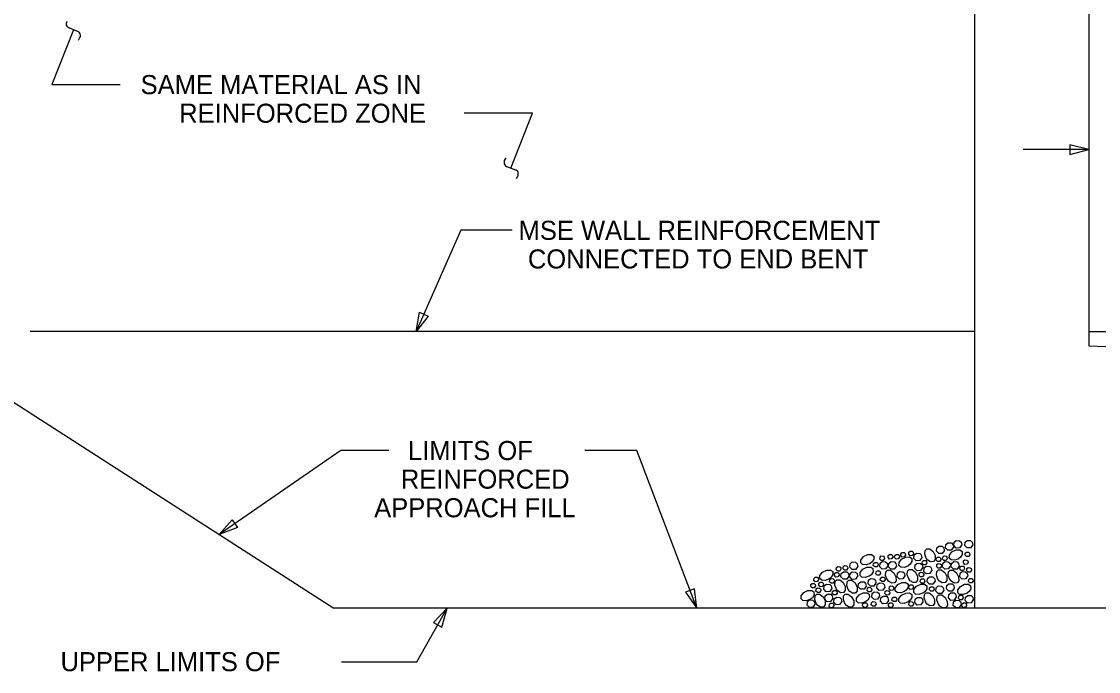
# Model space of a CAD drawing. Extents: x 0 to 2289, y 0 to 839.
# Drawn here: x 937.5 to 1008.3, y 49.9 to 92.7 of the extents above; entities that cross this region are included whole.
import ezdxf

# ---------------------------------------------------------------- set-up
doc = ezdxf.new("R2010")
doc.units = 0
for name, color, linetype in [('Arrowhead Terminators', 7, 'Continuous'), ('Dimension Lines', 7, 'Continuous'), ('Mis Beam Bolsters', 7, 'Continuous'), ('Mis Object Lines', 7, 'Continuous'), ('Miscellaneous Lines', 7, 'Continuous'), ('Plot Label', 7, 'Continuous'), ('Sup Concrete Slab Lines', 7, 'Continuous'), ('User Information Notes CELL', 7, 'Continuous')]:
    doc.layers.add(name, color=color, linetype=linetype)

msp = doc.modelspace()

# ---------------------------------------------------------------- linework, layer by layer
at = {"layer": 'Arrowhead Terminators'}
msp.add_lwpolyline([(1007.726, 84.266), (1006.476, 84.578), (1006.476, 83.953)], close=True, dxfattribs=at)
at = {"layer": 'Mis Beam Bolsters'}
for p, q in [((941.177, 92.072), (940.663, 92.274)), ((941.284, 91.476), (941.356, 91.593)), ((969.385, 83.732), (969.314, 83.614)), ((969.493, 83.136), (970.007, 82.934)), ((970.153, 82.51), (970.065, 82.349))]:
    msp.add_line(p, q, dxfattribs=at)
for points in [[(963.477, 72.297), (963.695, 73.567), (964.267, 73.315)], [(950.541, 58.946), (951.391, 59.914), (951.747, 59.4)], [(981.936, 54.093), (981.785, 55.373), (981.2, 55.151)], [(965.516, 54.093), (964.629, 53.159), (965.173, 52.851)]]:
    msp.add_lwpolyline(points, close=True, dxfattribs=at)
for centre, radius, start, end in [((940.742, 92.536), 0.276, 144.41215, 252.69773), ((941.097, 91.772), 0.311, 325.34371, 75.14258), ((969.572, 83.436), 0.311, 145.34371, 255.14258), ((969.928, 82.672), 0.276, 324.41215, 72.69773)]:
    msp.add_arc(centre, radius, start, end, dxfattribs=at)
at = {"layer": 'Mis Object Lines'}
for p, q in [((1000.207, 105.548), (1000.207, 54.093)), ((1007.726, 105.548), (1007.726, 71.357)), ((1007.726, 72.297), (1020.414, 72.297)), ((1007.726, 71.357), (1020.332, 70.917))]:
    msp.add_line(p, q, dxfattribs=at)
at = {"layer": 'Miscellaneous Lines'}
msp.add_line((876.49, 106.614), (958.079, 54.093), dxfattribs=at)
at = {"layer": 'Plot Label'}
for p, q in [((1007.726, 84.266), (1003.396, 84.266)), ((1000.209, 54.093), (958.079, 54.093))]:
    msp.add_line(p, q, dxfattribs=at)
for points in [[(940.955, 92.159), (939.538, 88.545), (944.019, 88.545)], [(969.714, 83.049), (971.132, 86.662), (966.65, 86.662)], [(969.801, 78.959), (966.412, 78.959), (963.477, 72.297)], [(961.688, 64.471), (958.534, 64.471), (950.541, 58.946)], [(981.936, 54.093), (977.996, 64.471), (974.581, 64.471)], [(998.215, 57.895), (998.074, 57.696), (997.851, 57.683), (997.695, 57.844), (997.718, 58.07), (997.856, 58.185), (998.077, 58.169), (998.181, 58.068), (998.214, 57.895)], [(998.814, 58.114), (998.674, 57.914), (998.45, 57.902), (998.295, 58.063), (998.317, 58.289), (998.455, 58.403), (998.676, 58.387), (998.78, 58.287), (998.814, 58.114)], [(999.357, 58.26), (999.217, 58.06), (998.993, 58.048), (998.838, 58.209), (998.86, 58.435), (998.999, 58.55), (999.219, 58.534), (999.323, 58.433), (999.357, 58.26)], [(1000.08, 58.268), (999.94, 58.069), (999.716, 58.056), (999.561, 58.217), (999.583, 58.443), (999.721, 58.558), (999.942, 58.542), (1000.046, 58.441), (1000.08, 58.268)], [(993.345, 57.043), (993.083, 56.939), (992.843, 56.96), (992.728, 57.069), (992.732, 57.264), (992.906, 57.486), (993.174, 57.62), (993.427, 57.624), (993.569, 57.523), (993.583, 57.322), (993.467, 57.142), (993.335, 57.036)], [(994.286, 57.357), (994.202, 57.238), (994.068, 57.23), (993.975, 57.327), (993.988, 57.462), (994.071, 57.531), (994.204, 57.522), (994.266, 57.461), (994.286, 57.357)], [(994.822, 57.456), (994.738, 57.336), (994.604, 57.329), (994.511, 57.425), (994.524, 57.561), (994.607, 57.63), (994.739, 57.62), (994.802, 57.56), (994.822, 57.456)], [(995.256, 57.456), (995.172, 57.336), (995.038, 57.329), (994.945, 57.425), (994.958, 57.561), (995.041, 57.63), (995.174, 57.62), (995.236, 57.56), (995.256, 57.456)], [(995.848, 56.885), (995.586, 56.781), (995.345, 56.802), (995.231, 56.911), (995.234, 57.106), (995.408, 57.328), (995.676, 57.462), (995.929, 57.467), (996.071, 57.365), (996.085, 57.164), (995.969, 56.984), (995.837, 56.878)], [(995.659, 57.587), (995.575, 57.467), (995.441, 57.46), (995.348, 57.557), (995.361, 57.692), (995.444, 57.761), (995.576, 57.751), (995.639, 57.691), (995.659, 57.587)], [(996.183, 57.674), (996.099, 57.554), (995.965, 57.546), (995.872, 57.643), (995.885, 57.779), (995.968, 57.848), (996.1, 57.838), (996.163, 57.777), (996.183, 57.674)], [(996.734, 57.424), (996.594, 57.224), (996.37, 57.212), (996.215, 57.373), (996.237, 57.599), (996.375, 57.714), (996.596, 57.698), (996.7, 57.597), (996.734, 57.424)], [(997.03, 57.385), (996.926, 57.647), (996.947, 57.888), (997.056, 58.002), (997.251, 57.999), (997.473, 57.825), (997.607, 57.557), (997.612, 57.304), (997.511, 57.162), (997.309, 57.148), (997.129, 57.264), (997.024, 57.396)], [(997.989, 57.286), (997.905, 57.166), (997.77, 57.159), (997.677, 57.256), (997.691, 57.391), (997.773, 57.46), (997.906, 57.45), (997.968, 57.39), (997.988, 57.286)], [(998.409, 57.357), (998.325, 57.238), (998.191, 57.23), (998.097, 57.327), (998.111, 57.462), (998.194, 57.531), (998.326, 57.522), (998.388, 57.461), (998.409, 57.357)], [(999.157, 57.353), (998.895, 57.249), (998.654, 57.27), (998.54, 57.379), (998.544, 57.574), (998.717, 57.796), (998.986, 57.93), (999.238, 57.935), (999.381, 57.833), (999.394, 57.632), (999.279, 57.452), (999.146, 57.346)], [(999.888, 57.614), (999.804, 57.494), (999.669, 57.487), (999.576, 57.583), (999.59, 57.719), (999.673, 57.788), (999.805, 57.778), (999.867, 57.718), (999.888, 57.614)], [(991.419, 56.658), (991.335, 56.539), (991.201, 56.531), (991.107, 56.628), (991.121, 56.763), (991.204, 56.832), (991.336, 56.822), (991.399, 56.762), (991.419, 56.658)], [(991.864, 56.719), (991.78, 56.6), (991.646, 56.592), (991.553, 56.689), (991.566, 56.824), (991.649, 56.893), (991.782, 56.884), (991.844, 56.823), (991.864, 56.719)], [(992.519, 56.846), (992.379, 56.647), (992.155, 56.634), (992, 56.795), (992.022, 57.021), (992.16, 57.136), (992.381, 57.12), (992.485, 57.019), (992.519, 56.846)], [(993.294, 56.217), (993.032, 56.113), (992.792, 56.134), (992.677, 56.242), (992.681, 56.438), (992.855, 56.66), (993.123, 56.794), (993.376, 56.798), (993.518, 56.697), (993.532, 56.496), (993.416, 56.316), (993.284, 56.21)], [(993.853, 56.937), (993.769, 56.817), (993.635, 56.81), (993.541, 56.906), (993.555, 57.042), (993.638, 57.111), (993.77, 57.101), (993.833, 57.041), (993.853, 56.937)], [(994.49, 56.875), (994.35, 56.676), (994.127, 56.663), (993.971, 56.824), (993.994, 57.05), (994.132, 57.165), (994.353, 57.149), (994.456, 57.048), (994.49, 56.875)], [(995.066, 56.867), (994.926, 56.668), (994.703, 56.655), (994.547, 56.816), (994.57, 57.042), (994.708, 57.157), (994.929, 57.141), (995.033, 57.04), (995.066, 56.867)], [(996.796, 56.768), (996.656, 56.569), (996.432, 56.556), (996.277, 56.717), (996.3, 56.943), (996.438, 57.058), (996.658, 57.042), (996.762, 56.941), (996.796, 56.768)], [(997.07, 57.069), (996.986, 56.95), (996.851, 56.942), (996.758, 57.039), (996.772, 57.174), (996.855, 57.243), (996.987, 57.233), (997.049, 57.173), (997.07, 57.069)], [(997.388, 56.57), (997.248, 56.371), (997.024, 56.358), (996.869, 56.519), (996.891, 56.745), (997.029, 56.86), (997.25, 56.844), (997.354, 56.743), (997.388, 56.57)], [(998.026, 56.856), (997.942, 56.736), (997.808, 56.729), (997.715, 56.825), (997.728, 56.961), (997.811, 57.03), (997.944, 57.02), (998.006, 56.96), (998.026, 56.856)], [(998.613, 56.875), (998.472, 56.676), (998.249, 56.663), (998.093, 56.824), (998.116, 57.05), (998.254, 57.165), (998.475, 57.149), (998.579, 57.048), (998.612, 56.875)], [(999.189, 56.867), (999.049, 56.668), (998.825, 56.655), (998.67, 56.816), (998.692, 57.042), (998.83, 57.157), (999.051, 57.141), (999.155, 57.04), (999.189, 56.867)], [(999.548, 56.697), (999.464, 56.578), (999.329, 56.57), (999.236, 56.667), (999.25, 56.802), (999.332, 56.871), (999.465, 56.862), (999.527, 56.801), (999.547, 56.697)], [(999.781, 57.101), (999.697, 56.981), (999.563, 56.974), (999.47, 57.07), (999.483, 57.206), (999.566, 57.275), (999.699, 57.265), (999.761, 57.205), (999.781, 57.101)], [(1000.002, 56.594), (999.918, 56.474), (999.784, 56.467), (999.69, 56.563), (999.704, 56.699), (999.787, 56.768), (999.919, 56.758), (999.982, 56.698), (1000.002, 56.594)], [(989.947, 55.963), (989.863, 55.844), (989.729, 55.836), (989.635, 55.933), (989.649, 56.068), (989.732, 56.137), (989.864, 56.128), (989.927, 56.067), (989.947, 55.963)], [(990.652, 56.024), (990.39, 55.92), (990.149, 55.941), (990.035, 56.05), (990.038, 56.245), (990.212, 56.467), (990.48, 56.601), (990.733, 56.606), (990.876, 56.505), (990.889, 56.303), (990.774, 56.123), (990.641, 56.018)], [(990.982, 55.866), (990.898, 55.747), (990.764, 55.739), (990.671, 55.836), (990.684, 55.971), (990.767, 56.04), (990.9, 56.031), (990.962, 55.97), (990.982, 55.866)], [(991.3, 56.269), (991.216, 56.149), (991.081, 56.141), (990.988, 56.238), (991.002, 56.374), (991.085, 56.443), (991.217, 56.433), (991.279, 56.372), (991.3, 56.269)], [(991.114, 55.35), (991.01, 55.612), (991.031, 55.853), (991.14, 55.968), (991.335, 55.964), (991.557, 55.79), (991.691, 55.522), (991.696, 55.269), (991.595, 55.127), (991.393, 55.113), (991.213, 55.229), (991.108, 55.361)], [(991.937, 56.207), (991.797, 56.008), (991.573, 55.995), (991.418, 56.156), (991.44, 56.382), (991.578, 56.497), (991.799, 56.481), (991.903, 56.38), (991.937, 56.207)], [(992.513, 56.199), (992.373, 55.999), (992.149, 55.987), (991.994, 56.148), (992.017, 56.374), (992.155, 56.488), (992.375, 56.472), (992.479, 56.372), (992.513, 56.199)], [(993.717, 55.755), (993.577, 55.555), (993.354, 55.543), (993.198, 55.704), (993.221, 55.93), (993.359, 56.045), (993.58, 56.029), (993.684, 55.928), (993.717, 55.755)], [(994.022, 56.384), (993.938, 56.265), (993.804, 56.257), (993.71, 56.354), (993.724, 56.489), (993.807, 56.558), (993.939, 56.549), (994.002, 56.488), (994.022, 56.384)], [(994.313, 55.973), (994.229, 55.854), (994.095, 55.846), (994.002, 55.943), (994.015, 56.078), (994.098, 56.147), (994.231, 56.138), (994.293, 56.077), (994.313, 55.973)], [(994.455, 55.985), (994.351, 56.247), (994.372, 56.488), (994.481, 56.602), (994.676, 56.599), (994.898, 56.425), (995.032, 56.157), (995.037, 55.904), (994.935, 55.762), (994.734, 55.748), (994.554, 55.864), (994.448, 55.996)], [(995.627, 56.217), (995.487, 56.018), (995.263, 56.005), (995.108, 56.167), (995.13, 56.392), (995.268, 56.507), (995.489, 56.491), (995.593, 56.391), (995.627, 56.217)], [(995.878, 56.019), (995.775, 56.281), (995.795, 56.522), (995.904, 56.636), (996.099, 56.633), (996.321, 56.459), (996.456, 56.191), (996.46, 55.938), (996.359, 55.795), (996.157, 55.782), (995.977, 55.897), (995.872, 56.03)], [(996.868, 56.287), (996.783, 56.167), (996.649, 56.159), (996.556, 56.256), (996.57, 56.392), (996.652, 56.461), (996.785, 56.451), (996.847, 56.391), (996.867, 56.287)], [(996.935, 55.861), (996.851, 55.741), (996.717, 55.733), (996.624, 55.83), (996.637, 55.966), (996.72, 56.034), (996.853, 56.025), (996.915, 55.964), (996.935, 55.861)], [(997.603, 55.877), (997.463, 55.678), (997.24, 55.665), (997.084, 55.826), (997.107, 56.052), (997.245, 56.167), (997.466, 56.151), (997.57, 56.05), (997.603, 55.877)], [(997.796, 56.004), (997.693, 56.266), (997.713, 56.507), (997.822, 56.621), (998.017, 56.618), (998.239, 56.444), (998.373, 56.176), (998.378, 55.923), (998.277, 55.781), (998.075, 55.767), (997.895, 55.883), (997.79, 56.015)], [(998.577, 55.985), (998.473, 56.247), (998.494, 56.488), (998.603, 56.602), (998.798, 56.599), (999.02, 56.425), (999.154, 56.157), (999.159, 55.904), (999.058, 55.762), (998.856, 55.748), (998.676, 55.864), (998.571, 55.996)], [(999.749, 56.217), (999.609, 56.018), (999.386, 56.005), (999.23, 56.167), (999.253, 56.392), (999.391, 56.507), (999.612, 56.491), (999.715, 56.391), (999.749, 56.217)], [(1000.115, 55.881), (1000.031, 55.762), (999.897, 55.754), (999.804, 55.851), (999.817, 55.986), (999.9, 56.055), (1000.033, 56.046), (1000.095, 55.985), (1000.115, 55.881)], [(989.418, 54.684), (989.156, 54.58), (988.915, 54.601), (988.801, 54.71), (988.804, 54.905), (988.978, 55.127), (989.246, 55.261), (989.499, 55.266), (989.642, 55.165), (989.655, 54.963), (989.54, 54.783), (989.407, 54.678)], [(989.743, 55.552), (989.659, 55.433), (989.525, 55.425), (989.432, 55.522), (989.445, 55.657), (989.528, 55.726), (989.66, 55.716), (989.723, 55.656), (989.743, 55.552)], [(990.084, 55.257), (990, 55.137), (989.866, 55.13), (989.773, 55.226), (989.786, 55.362), (989.869, 55.431), (990.002, 55.421), (990.064, 55.361), (990.084, 55.257)], [(990.267, 55.639), (990.183, 55.519), (990.049, 55.511), (989.956, 55.608), (989.969, 55.744), (990.052, 55.813), (990.184, 55.803), (990.247, 55.743), (990.267, 55.639)], [(990.818, 55.389), (990.678, 55.189), (990.454, 55.177), (990.299, 55.338), (990.321, 55.564), (990.459, 55.679), (990.68, 55.663), (990.784, 55.562), (990.818, 55.389)], [(991.157, 55.092), (991.073, 54.972), (990.939, 54.965), (990.846, 55.061), (990.859, 55.197), (990.942, 55.266), (991.075, 55.256), (991.137, 55.196), (991.157, 55.092)], [(991.902, 55.317), (991.798, 55.579), (991.819, 55.82), (991.927, 55.934), (992.123, 55.93), (992.345, 55.757), (992.479, 55.488), (992.483, 55.236), (992.382, 55.093), (992.181, 55.08), (992.001, 55.195), (991.895, 55.328)], [(993.074, 55.549), (992.934, 55.35), (992.71, 55.337), (992.555, 55.498), (992.577, 55.724), (992.715, 55.839), (992.936, 55.823), (993.04, 55.722), (993.074, 55.549)], [(993.452, 55.295), (993.368, 55.176), (993.234, 55.168), (993.141, 55.265), (993.154, 55.4), (993.237, 55.469), (993.37, 55.46), (993.432, 55.399), (993.452, 55.295)], [(994.303, 55.478), (994.163, 55.279), (993.94, 55.266), (993.784, 55.427), (993.807, 55.653), (993.945, 55.768), (994.166, 55.752), (994.269, 55.651), (994.303, 55.478)], [(994.622, 55.082), (994.538, 54.963), (994.403, 54.955), (994.31, 55.052), (994.324, 55.187), (994.407, 55.256), (994.539, 55.246), (994.601, 55.186), (994.622, 55.082)], [(994.896, 55.391), (994.812, 55.271), (994.678, 55.263), (994.584, 55.36), (994.598, 55.496), (994.681, 55.565), (994.813, 55.555), (994.876, 55.494), (994.896, 55.391)], [(995.606, 55.202), (995.344, 55.098), (995.103, 55.118), (994.989, 55.227), (994.992, 55.423), (995.166, 55.645), (995.434, 55.779), (995.687, 55.783), (995.829, 55.682), (995.843, 55.481), (995.727, 55.3), (995.595, 55.195)], [(996.192, 55.458), (996.108, 55.338), (995.974, 55.33), (995.881, 55.427), (995.894, 55.563), (995.977, 55.632), (996.109, 55.622), (996.172, 55.562), (996.192, 55.458)], [(996.83, 55.095), (996.568, 54.991), (996.328, 55.012), (996.213, 55.12), (996.217, 55.316), (996.391, 55.538), (996.659, 55.672), (996.912, 55.676), (997.054, 55.575), (997.068, 55.374), (996.952, 55.193), (996.82, 55.088)], [(997.545, 55.334), (997.461, 55.214), (997.326, 55.207), (997.233, 55.303), (997.247, 55.439), (997.329, 55.508), (997.462, 55.498), (997.524, 55.438), (997.545, 55.334)], [(998.177, 55.266), (998.037, 55.067), (997.813, 55.054), (997.658, 55.216), (997.68, 55.441), (997.818, 55.556), (998.039, 55.54), (998.143, 55.44), (998.177, 55.266)], [(998.869, 55.418), (998.729, 55.218), (998.505, 55.206), (998.35, 55.367), (998.372, 55.593), (998.51, 55.708), (998.731, 55.692), (998.835, 55.591), (998.869, 55.418)], [(999.716, 55.089), (999.454, 54.985), (999.213, 55.006), (999.099, 55.115), (999.102, 55.31), (999.276, 55.532), (999.544, 55.666), (999.797, 55.67), (999.939, 55.569), (999.953, 55.368), (999.837, 55.188), (999.705, 55.082)], [(989.71, 54.349), (989.57, 54.15), (989.347, 54.137), (989.191, 54.298), (989.214, 54.524), (989.352, 54.639), (989.573, 54.623), (989.677, 54.522), (989.71, 54.349)], [(989.796, 54.398), (989.692, 54.66), (989.713, 54.9), (989.822, 55.015), (990.017, 55.011), (990.239, 54.837), (990.373, 54.569), (990.378, 54.316), (990.276, 54.174), (990.075, 54.16), (989.895, 54.276), (989.789, 54.408)], [(990.88, 54.733), (990.74, 54.534), (990.517, 54.521), (990.361, 54.682), (990.384, 54.908), (990.522, 55.023), (990.743, 55.007), (990.846, 54.906), (990.88, 54.733)], [(991.472, 54.535), (991.332, 54.336), (991.108, 54.323), (990.953, 54.485), (990.975, 54.71), (991.113, 54.825), (991.334, 54.809), (991.438, 54.709), (991.472, 54.535)], [(991.678, 54.402), (991.574, 54.664), (991.595, 54.905), (991.704, 55.019), (991.899, 55.016), (992.121, 54.842), (992.255, 54.574), (992.26, 54.321), (992.158, 54.179), (991.957, 54.165), (991.777, 54.281), (991.671, 54.413)], [(993.053, 54.533), (992.791, 54.429), (992.55, 54.45), (992.435, 54.559), (992.439, 54.754), (992.613, 54.976), (992.881, 55.11), (993.134, 55.115), (993.276, 55.014), (993.29, 54.812), (993.174, 54.632), (993.042, 54.527)], [(993.725, 54.352), (993.64, 54.233), (993.506, 54.225), (993.413, 54.322), (993.427, 54.457), (993.509, 54.526), (993.642, 54.517), (993.704, 54.456), (993.724, 54.352)], [(993.957, 54.881), (993.817, 54.682), (993.594, 54.669), (993.438, 54.83), (993.461, 55.056), (993.599, 55.171), (993.82, 55.155), (993.923, 55.054), (993.957, 54.881)], [(994.543, 54.604), (994.403, 54.405), (994.179, 54.392), (994.024, 54.553), (994.046, 54.779), (994.185, 54.894), (994.405, 54.878), (994.509, 54.777), (994.543, 54.604)], [(995.084, 54.654), (995, 54.534), (994.866, 54.527), (994.773, 54.623), (994.786, 54.759), (994.869, 54.828), (995.002, 54.818), (995.064, 54.758), (995.084, 54.654)], [(995.846, 54.513), (995.584, 54.41), (995.343, 54.43), (995.229, 54.539), (995.232, 54.734), (995.406, 54.956), (995.674, 55.091), (995.927, 55.095), (996.069, 54.994), (996.083, 54.792), (995.967, 54.612), (995.835, 54.507)], [(996.192, 54.352), (996.108, 54.233), (995.974, 54.225), (995.881, 54.322), (995.894, 54.457), (995.977, 54.526), (996.109, 54.517), (996.172, 54.456), (996.192, 54.352)], [(996.803, 54.514), (996.663, 54.315), (996.439, 54.302), (996.284, 54.463), (996.306, 54.689), (996.445, 54.804), (996.665, 54.788), (996.769, 54.687), (996.803, 54.514)], [(996.99, 54.489), (996.886, 54.751), (996.907, 54.992), (997.015, 55.106), (997.211, 55.102), (997.433, 54.929), (997.567, 54.66), (997.571, 54.408), (997.47, 54.265), (997.269, 54.252), (997.088, 54.367), (996.983, 54.5)], [(997.83, 54.359), (997.726, 54.621), (997.747, 54.862), (997.856, 54.977), (998.051, 54.973), (998.273, 54.799), (998.407, 54.531), (998.412, 54.278), (998.31, 54.136), (998.109, 54.122), (997.929, 54.238), (997.823, 54.37)], [(999.001, 54.821), (998.861, 54.622), (998.637, 54.609), (998.481, 54.77), (998.504, 54.996), (998.642, 55.111), (998.863, 55.095), (998.967, 54.994), (999, 54.821)], [(999.323, 54.329), (999.183, 54.13), (998.96, 54.117), (998.804, 54.278), (998.827, 54.504), (998.965, 54.619), (999.186, 54.603), (999.289, 54.502), (999.323, 54.329)], [(999.46, 54.77), (999.376, 54.65), (999.241, 54.642), (999.148, 54.739), (999.162, 54.875), (999.244, 54.944), (999.377, 54.934), (999.439, 54.873), (999.459, 54.77)], [(1000.114, 54.645), (999.974, 54.446), (999.75, 54.433), (999.595, 54.594), (999.617, 54.82), (999.756, 54.935), (999.976, 54.919), (1000.08, 54.818), (1000.114, 54.645)], [(958.578, 50.576), (963.529, 50.576), (965.516, 54.093)], [(990.952, 54.252), (990.868, 54.132), (990.733, 54.125), (990.64, 54.221), (990.654, 54.357), (990.736, 54.426), (990.869, 54.416), (990.931, 54.356), (990.951, 54.252)], [(993.153, 54.273), (993.069, 54.153), (992.934, 54.145), (992.841, 54.242), (992.855, 54.378), (992.938, 54.447), (993.07, 54.437), (993.132, 54.377), (993.153, 54.273)], [(994.846, 54.273), (994.762, 54.153), (994.628, 54.145), (994.534, 54.242), (994.548, 54.378), (994.631, 54.447), (994.763, 54.437), (994.826, 54.377), (994.846, 54.273)], [(999.68, 54.276), (999.596, 54.156), (999.462, 54.149), (999.368, 54.245), (999.382, 54.381), (999.465, 54.45), (999.597, 54.44), (999.66, 54.38), (999.68, 54.276)]]:
    msp.add_lwpolyline(points, dxfattribs=at)
at = {"layer": 'Sup Concrete Slab Lines'}
msp.add_line((1000.209, 72.297), (938.108, 72.297), dxfattribs=at)
at = {"layer": 'User Information Notes CELL'}
msp.add_line((1020.781, 54.093), (1000.207, 54.093), dxfattribs=at)

# ---------------------------------------------------------------- texts
at = {"layer": 'Dimension Lines'}
for s, height, p in [('SAME MATERIAL AS IN', 1.25543, (945.366, 87.918)), ('REINFORCED ZONE', 1.25543, (947.906, 86.035)), ('MSE WALL REINFORCEMENT', 1.25543, (970.219, 78.331)), ('CONNECTED TO END BENT', 1.25543, (970.832, 76.448)), ('LIMITS OF', 1.2554, (962.949, 63.843)), ('REINFORCED', 1.2554, (962.479, 61.96)), ('APPROACH FILL', 1.25543, (960.725, 60.077)), ('UPPER LIMITS OF', 1.25543, (940.098, 49.949))]:
    msp.add_text(s, height=height, dxfattribs=at).set_placement(p)

doc.saveas('drawing.dxf')
